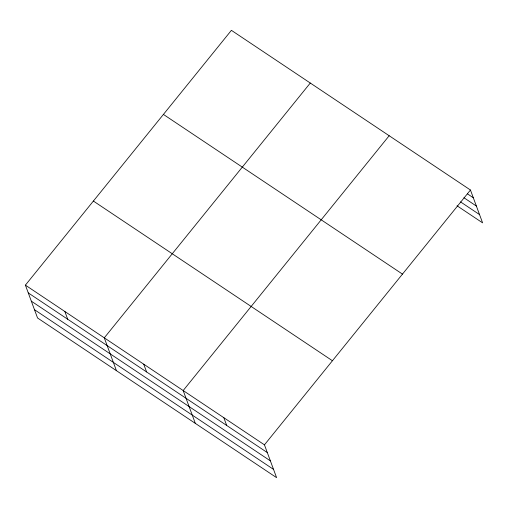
<?xml version="1.0" encoding="UTF-8"?>
<svg xmlns="http://www.w3.org/2000/svg" width="508" height="508" viewBox="0 0 508 508"><rect width="100%" height="100%" fill="white"/><g stroke="black" fill="none" stroke-linecap="round" stroke-linejoin="round"><path stroke-width="0.76" d="M25.4 285.14L264.452 444.837L276.6 477.666L37.548 317.976L25.4 285.14L231.4 30.334L470.452 190.024L482.6 222.86L457.035 205.784M310.286 83.033L104.286 337.839L116.434 370.675M389.179 135.731L183.178 390.538L195.32 423.374M264.452 444.837L470.452 190.024M467.424 193.84L473.323 197.783M463.931 197.739L476.383 206.058M460.527 201.886L479.539 214.586M163.417 114.421L402.476 274.11M93.377 201.054L332.435 360.75M28.27 292.894L267.322 452.59M31.331 301.168L270.383 460.864M34.487 309.696L273.539 469.392M223.818 417.684L226.682 425.437M143.732 364.192L146.602 371.945M64.846 311.487L67.71 319.246"/></g></svg>
